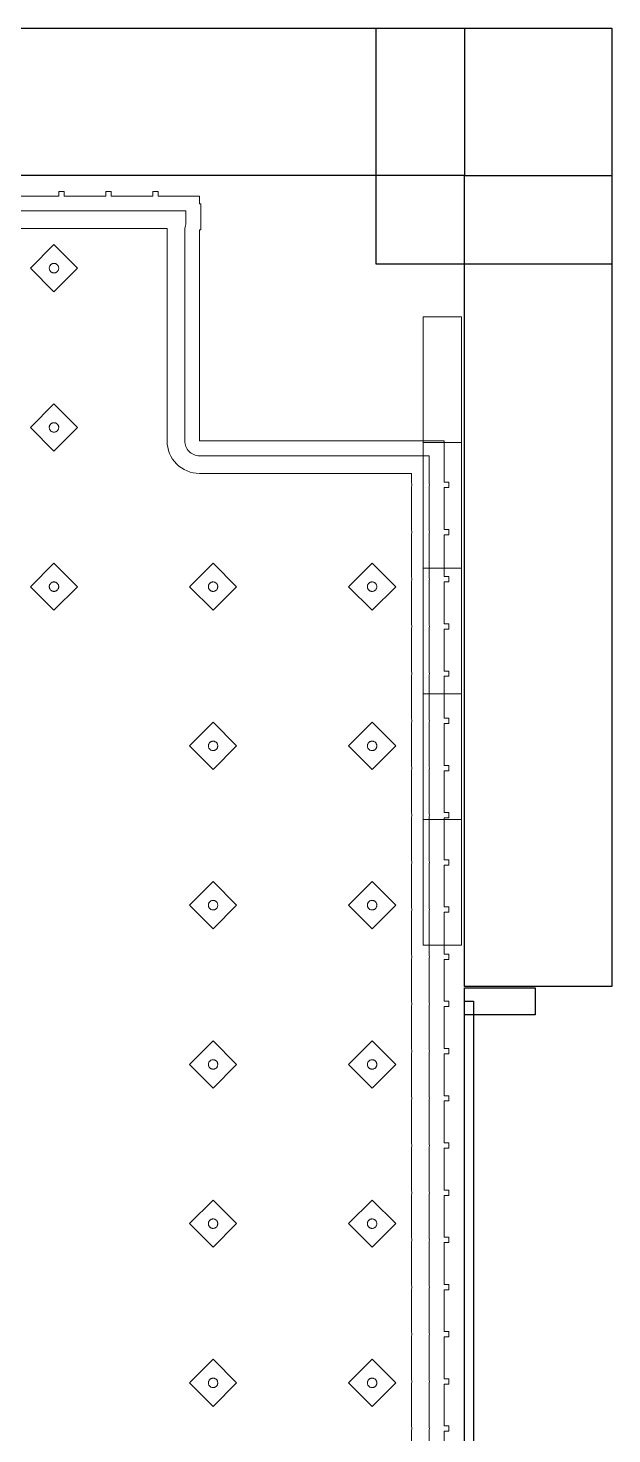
# Model space of a CAD drawing. Header units: metres. Extents: x 2172.2 to 2210.6, y 415.3 to 458.1.
# Drawn here: x 2192.77 to 2193.761, y 451.458 to 453.841 of the extents above; entities that cross this region are included whole.
import ezdxf

# ---------------------------------------------------------------- set-up
doc = ezdxf.new("R2010")
doc.units = ezdxf.units.M
for name, color, linetype, lineweight in [('NC_N1_BANQUETTES', 7, 'CONTINUOUS', 13), ('NC_N1_COLUMNS', 7, 'CONTINUOUS', 25), ('NC_N1_GLAZING', 7, 'CONTINUOUS', 13), ('NC_N1_WALL_DECOR', 7, 'CONTINUOUS', 13), ('NC_N1_WALLS', 7, 'CONTINUOUS', 25)]:
    doc.layers.add(name, color=color, linetype=linetype, lineweight=lineweight)

# ---------------------------------------------------------------- blocks, each defined once
blk = doc.blocks.new('NC_N1_ARCHITECTURE')
at = {"layer": 'NC_N1_COLUMNS', "linetype": 'CONTINUOUS', "lineweight": -2}
blk.add_lwpolyline([(3.361422, 19.841093), (3.761418, 19.841093), (3.761418, 19.441099), (3.36142, 19.441145)], close=True, dxfattribs=at)
at = {"layer": 'NC_N1_GLAZING', "linetype": 'CONTINUOUS', "lineweight": -2}
blk.add_lwpolyline([(3.52642, 12.841096), (3.51142, 12.841096), (3.51142, 18.191095), (3.52642, 18.191095)], close=True, dxfattribs=at)
at = {"layer": 'NC_N1_WALLS', "linetype": 'CONTINUOUS', "lineweight": -2}
for points in [[(2.13642, 19.841097), (3.51142, 19.841097), (3.51142, 19.591097), (2.13642, 19.591097)], [(3.51142, 19.591097), (3.76142, 19.591097), (3.76142, 18.216097), (3.51142, 18.216097)], [(3.63142, 18.214096), (3.63142, 18.168097), (3.51142, 18.168097), (3.51142, 18.214096)]]:
    blk.add_lwpolyline(points, close=True, dxfattribs=at)
blk = doc.blocks.new('NC_N1_UNIQUE_WALL_COMPOSITION_10')
at = {"color": 0, "linetype": 'CONTINUOUS', "lineweight": -2}
blk.add_lwpolyline([(0.5328, -0.065), (0.5328, 0), (-0.5328, 0), (-0.5328, -0.065)], close=True, dxfattribs=at)
for points in [[(-0.3197, -0.065), (-0.3197, 0)], [(-0.1066, -0.065), (-0.1066, 0)], [(0.1066, -0.065), (0.1066, 0)], [(0.3197, -0.065), (0.3197, 0)]]:
    blk.add_lwpolyline(points, dxfattribs=at)
blk = doc.blocks.new('NC_N1_TRIANGLE_L_BANQUETTE')
at = {"color": 0, "linetype": 'CONTINUOUS', "lineweight": -2}
for points in [[(0.76, 0.035), (0.689, 0.035), (0.689, 0.027), (0.68, 0.027), (0.68, 0.035), (0.609, 0.035), (0.609, 0.027), (0.6, 0.027), (0.6, 0.035), (0.529, 0.035), (0.529, 0.027), (0.52, 0.027), (0.52, 0.035), (0.45, 0.035), (0.45, 0.048), (0.448, 0.048), (0.448, 0.092), (0.45, 0.092), (0.45, 0.45), (0.035, 0.45), (0.035, 0.52), (0.027, 0.52), (0.027, 0.529), (0.035, 0.529), (0.035, 0.6), (0.027, 0.6), (0.027, 0.609), (0.035, 0.609), (0.035, 0.68), (0.027, 0.68), (0.027, 0.689), (0.035, 0.689), (0.035, 0.76), (0.027, 0.76), (0.027, 0.769), (0.035, 0.769), (0.035, 0.84), (0.027, 0.84), (0.027, 0.849), (0.035, 0.849), (0.035, 0.92), (0.027, 0.92), (0.027, 0.929), (0.035, 0.929), (0.035, 1), (0.027, 1), (0.027, 1.009), (0.035, 1.009), (0.035, 1.08), (0.027, 1.08), (0.027, 1.089), (0.035, 1.089), (0.035, 1.16), (0.027, 1.16), (0.027, 1.169), (0.035, 1.169), (0.035, 1.24), (0.027, 1.24), (0.027, 1.249), (0.035, 1.249), (0.035, 1.32), (0.027, 1.32), (0.027, 1.329), (0.035, 1.329), (0.035, 1.4), (0.027, 1.4), (0.027, 1.409), (0.035, 1.409), (0.035, 1.48), (0.027, 1.48), (0.027, 1.489), (0.035, 1.489), (0.035, 1.56), (0.027, 1.56), (0.027, 1.569), (0.035, 1.569), (0.035, 1.64), (0.027, 1.64), (0.027, 1.649), (0.035, 1.649), (0.035, 1.72), (0.027, 1.72), (0.027, 1.729), (0.035, 1.729), (0.035, 1.8), (0.027, 1.8), (0.027, 1.809), (0.035, 1.809), (0.035, 1.88), (0.027, 1.88), (0.027, 1.889), (0.035, 1.889), (0.035, 1.96), (0.027, 1.96), (0.027, 1.969), (0.035, 1.969), (0.035, 2.04), (0.027, 2.04), (0.027, 2.049), (0.035, 2.049), (0.035, 2.12), (0.027, 2.12), (0.027, 2.129), (0.035, 2.129), (0.035, 2.2)], [(0.76, 0.06), (0.689, 0.06), (0.6865, 0.0599), (0.6845, 0.0596), (0.6825, 0.0599), (0.68, 0.06), (0.609, 0.06), (0.6065, 0.0599), (0.6045, 0.0596), (0.6025, 0.0599), (0.6, 0.06), (0.529, 0.06), (0.5265, 0.0599), (0.5245, 0.0596), (0.5225, 0.0599), (0.52, 0.06), (0.473, 0.06), (0.473, 0.0822), (0.4731, 0.0824), (0.4739, 0.0847), (0.4745, 0.0871), (0.4749, 0.0895), (0.475, 0.092), (0.475, 0.45), (0.4749, 0.4525), (0.4745, 0.4549), (0.4739, 0.4573), (0.4731, 0.4596), (0.472, 0.4618), (0.4708, 0.4639), (0.4693, 0.4659), (0.4677, 0.4677), (0.4659, 0.4693), (0.4639, 0.4708), (0.4618, 0.472), (0.4596, 0.4731), (0.4573, 0.4739), (0.4549, 0.4745), (0.4525, 0.4749), (0.45, 0.475), (0.06, 0.475), (0.06, 0.52), (0.0599, 0.5225), (0.0596, 0.5245), (0.0599, 0.5265), (0.06, 0.529), (0.06, 0.6), (0.0599, 0.6025), (0.0596, 0.6045), (0.0599, 0.6065), (0.06, 0.609), (0.06, 0.68), (0.0599, 0.6825), (0.0596, 0.6845), (0.0599, 0.6865), (0.06, 0.689), (0.06, 0.76), (0.0599, 0.7625), (0.0596, 0.7645), (0.0599, 0.7665), (0.06, 0.769), (0.06, 0.84), (0.0599, 0.8425), (0.0596, 0.8445), (0.0599, 0.8465), (0.06, 0.849), (0.06, 0.92), (0.0599, 0.9225), (0.0596, 0.9245), (0.0599, 0.9265), (0.06, 0.929), (0.06, 1), (0.0599, 1.0025), (0.0596, 1.0045), (0.0599, 1.0065), (0.06, 1.009), (0.06, 1.08), (0.0599, 1.0825), (0.0596, 1.0845), (0.0599, 1.0865), (0.06, 1.089), (0.06, 1.16), (0.0599, 1.1625), (0.0596, 1.1645), (0.0599, 1.1665), (0.06, 1.169), (0.06, 1.24), (0.0599, 1.2425), (0.0596, 1.2445), (0.0599, 1.2465), (0.06, 1.249), (0.06, 1.32), (0.0599, 1.3225), (0.0596, 1.3245), (0.0599, 1.3265), (0.06, 1.329), (0.06, 1.4), (0.0599, 1.4025), (0.0596, 1.4045), (0.0599, 1.4065), (0.06, 1.409), (0.06, 1.48), (0.0599, 1.4825), (0.0596, 1.4845), (0.0599, 1.4865), (0.06, 1.489), (0.06, 1.56), (0.0599, 1.5625), (0.0596, 1.5645), (0.0599, 1.5665), (0.06, 1.569), (0.06, 1.64), (0.0599, 1.6425), (0.0596, 1.6445), (0.0599, 1.6465), (0.06, 1.649), (0.06, 1.72), (0.0599, 1.7225), (0.0596, 1.7245), (0.0599, 1.7265), (0.06, 1.729), (0.06, 1.8), (0.0599, 1.8025), (0.0596, 1.8045), (0.0599, 1.8065), (0.06, 1.809), (0.06, 1.88), (0.0599, 1.8825), (0.0596, 1.8845), (0.0599, 1.8865), (0.06, 1.889), (0.06, 1.96), (0.0599, 1.9625), (0.0596, 1.9645), (0.0599, 1.9665), (0.06, 1.969), (0.06, 2.04), (0.0599, 2.0425), (0.0596, 2.0445), (0.0599, 2.0465), (0.06, 2.049), (0.06, 2.12), (0.0599, 2.1225), (0.0596, 2.1245), (0.0599, 2.1265), (0.06, 2.129), (0.06, 2.2)], [(0.76, 0.09), (0.689, 0.09), (0.6845, 0.0898), (0.68, 0.09), (0.609, 0.09), (0.6045, 0.0898), (0.6, 0.09), (0.529, 0.09), (0.5245, 0.0898), (0.52, 0.09), (0.5049, 0.09), (0.505, 0.092), (0.505, 0.45), (0.5047, 0.4554), (0.5039, 0.4607), (0.5026, 0.466), (0.5008, 0.471), (0.4985, 0.4759), (0.4957, 0.4806), (0.4925, 0.4849), (0.4889, 0.4889), (0.4849, 0.4925), (0.4806, 0.4957), (0.4759, 0.4985), (0.471, 0.5008), (0.466, 0.5026), (0.4607, 0.5039), (0.4554, 0.5047), (0.45, 0.505), (0.09, 0.505), (0.09, 0.52), (0.0898, 0.5245), (0.09, 0.529), (0.09, 0.6), (0.0898, 0.6045), (0.09, 0.609), (0.09, 0.68), (0.0898, 0.6845), (0.09, 0.689), (0.09, 0.76), (0.0898, 0.7645), (0.09, 0.769), (0.09, 0.84), (0.0898, 0.8445), (0.09, 0.849), (0.09, 0.92), (0.0898, 0.9245), (0.09, 0.929), (0.09, 1), (0.0898, 1.0045), (0.09, 1.009), (0.09, 1.08), (0.0898, 1.0845), (0.09, 1.089), (0.09, 1.16), (0.0898, 1.1645), (0.09, 1.169), (0.09, 1.24), (0.0898, 1.2445), (0.09, 1.249), (0.09, 1.32), (0.0898, 1.3245), (0.09, 1.329), (0.09, 1.4), (0.0898, 1.4045), (0.09, 1.409), (0.09, 1.48), (0.0898, 1.4845), (0.09, 1.489), (0.09, 1.56), (0.0898, 1.5645), (0.09, 1.569), (0.09, 1.64), (0.0898, 1.6445), (0.09, 1.649), (0.09, 1.72), (0.0898, 1.7245), (0.09, 1.729), (0.09, 1.8), (0.0898, 1.8045), (0.09, 1.809), (0.09, 1.88), (0.0898, 1.8845), (0.09, 1.889), (0.09, 1.96), (0.0898, 1.9645), (0.09, 1.969), (0.09, 2.04), (0.0898, 2.0445), (0.09, 2.049), (0.09, 2.12), (0.0898, 2.1245), (0.09, 2.129), (0.09, 2.2)]]:
    blk.add_lwpolyline(points, dxfattribs=at)
for points in [[(0.157, 2.007), (0.197, 2.047), (0.157, 2.087), (0.117, 2.047)], [(0.427, 2.007), (0.467, 2.047), (0.427, 2.087), (0.387, 2.047)], [(0.165, 2.047), (0.165, 2.0462), (0.1648, 2.0454), (0.1647, 2.0447), (0.1644, 2.0439), (0.1641, 2.0432), (0.1637, 2.0426), (0.1632, 2.0419), (0.1627, 2.0413), (0.1621, 2.0408), (0.1614, 2.0403), (0.1608, 2.0399), (0.1601, 2.0396), (0.1593, 2.0393), (0.1586, 2.0392), (0.1578, 2.039), (0.157, 2.039), (0.1562, 2.039), (0.1554, 2.0392), (0.1547, 2.0393), (0.1539, 2.0396), (0.1532, 2.0399), (0.1526, 2.0403), (0.1519, 2.0408), (0.1513, 2.0413), (0.1508, 2.0419), (0.1503, 2.0426), (0.1499, 2.0432), (0.1496, 2.0439), (0.1493, 2.0447), (0.1492, 2.0454), (0.149, 2.0462), (0.149, 2.047), (0.149, 2.0478), (0.1492, 2.0486), (0.1493, 2.0493), (0.1496, 2.0501), (0.1499, 2.0508), (0.1503, 2.0514), (0.1508, 2.0521), (0.1513, 2.0527), (0.1519, 2.0532), (0.1526, 2.0537), (0.1532, 2.0541), (0.1539, 2.0544), (0.1547, 2.0547), (0.1554, 2.0548), (0.1562, 2.055), (0.157, 2.055), (0.1578, 2.055), (0.1586, 2.0548), (0.1593, 2.0547), (0.1601, 2.0544), (0.1608, 2.0541), (0.1614, 2.0537), (0.1621, 2.0532), (0.1627, 2.0527), (0.1632, 2.0521), (0.1637, 2.0514), (0.1641, 2.0508), (0.1644, 2.0501), (0.1647, 2.0493), (0.1648, 2.0486), (0.165, 2.0478)], [(0.435, 2.047), (0.435, 2.0462), (0.4348, 2.0454), (0.4347, 2.0447), (0.4344, 2.0439), (0.4341, 2.0432), (0.4337, 2.0426), (0.4332, 2.0419), (0.4327, 2.0413), (0.4321, 2.0408), (0.4314, 2.0403), (0.4308, 2.0399), (0.4301, 2.0396), (0.4293, 2.0393), (0.4286, 2.0392), (0.4278, 2.039), (0.427, 2.039), (0.4262, 2.039), (0.4254, 2.0392), (0.4247, 2.0393), (0.4239, 2.0396), (0.4232, 2.0399), (0.4226, 2.0403), (0.4219, 2.0408), (0.4213, 2.0413), (0.4208, 2.0419), (0.4203, 2.0426), (0.4199, 2.0432), (0.4196, 2.0439), (0.4193, 2.0447), (0.4192, 2.0454), (0.419, 2.0462), (0.419, 2.047), (0.419, 2.0478), (0.4192, 2.0486), (0.4193, 2.0493), (0.4196, 2.0501), (0.4199, 2.0508), (0.4203, 2.0514), (0.4208, 2.0521), (0.4213, 2.0527), (0.4219, 2.0532), (0.4226, 2.0537), (0.4232, 2.0541), (0.4239, 2.0544), (0.4247, 2.0547), (0.4254, 2.0548), (0.4262, 2.055), (0.427, 2.055), (0.4278, 2.055), (0.4286, 2.0548), (0.4293, 2.0547), (0.4301, 2.0544), (0.4308, 2.0541), (0.4314, 2.0537), (0.4321, 2.0532), (0.4327, 2.0527), (0.4332, 2.0521), (0.4337, 2.0514), (0.4341, 2.0508), (0.4344, 2.0501), (0.4347, 2.0493), (0.4348, 2.0486), (0.435, 2.0478)], [(0.157, 1.737), (0.197, 1.777), (0.157, 1.817), (0.117, 1.777)], [(0.427, 1.737), (0.467, 1.777), (0.427, 1.817), (0.387, 1.777)], [(0.165, 1.777), (0.165, 1.7762), (0.1648, 1.7754), (0.1647, 1.7747), (0.1644, 1.7739), (0.1641, 1.7732), (0.1637, 1.7726), (0.1632, 1.7719), (0.1627, 1.7713), (0.1621, 1.7708), (0.1614, 1.7703), (0.1608, 1.7699), (0.1601, 1.7696), (0.1593, 1.7693), (0.1586, 1.7692), (0.1578, 1.769), (0.157, 1.769), (0.1562, 1.769), (0.1554, 1.7692), (0.1547, 1.7693), (0.1539, 1.7696), (0.1532, 1.7699), (0.1526, 1.7703), (0.1519, 1.7708), (0.1513, 1.7713), (0.1508, 1.7719), (0.1503, 1.7726), (0.1499, 1.7732), (0.1496, 1.7739), (0.1493, 1.7747), (0.1492, 1.7754), (0.149, 1.7762), (0.149, 1.777), (0.149, 1.7778), (0.1492, 1.7786), (0.1493, 1.7793), (0.1496, 1.7801), (0.1499, 1.7808), (0.1503, 1.7814), (0.1508, 1.7821), (0.1513, 1.7827), (0.1519, 1.7832), (0.1526, 1.7837), (0.1532, 1.7841), (0.1539, 1.7844), (0.1547, 1.7847), (0.1554, 1.7848), (0.1562, 1.785), (0.157, 1.785), (0.1578, 1.785), (0.1586, 1.7848), (0.1593, 1.7847), (0.1601, 1.7844), (0.1608, 1.7841), (0.1614, 1.7837), (0.1621, 1.7832), (0.1627, 1.7827), (0.1632, 1.7821), (0.1637, 1.7814), (0.1641, 1.7808), (0.1644, 1.7801), (0.1647, 1.7793), (0.1648, 1.7786), (0.165, 1.7778)], [(0.435, 1.777), (0.435, 1.7762), (0.4348, 1.7754), (0.4347, 1.7747), (0.4344, 1.7739), (0.4341, 1.7732), (0.4337, 1.7726), (0.4332, 1.7719), (0.4327, 1.7713), (0.4321, 1.7708), (0.4314, 1.7703), (0.4308, 1.7699), (0.4301, 1.7696), (0.4293, 1.7693), (0.4286, 1.7692), (0.4278, 1.769), (0.427, 1.769), (0.4262, 1.769), (0.4254, 1.7692), (0.4247, 1.7693), (0.4239, 1.7696), (0.4232, 1.7699), (0.4226, 1.7703), (0.4219, 1.7708), (0.4213, 1.7713), (0.4208, 1.7719), (0.4203, 1.7726), (0.4199, 1.7732), (0.4196, 1.7739), (0.4193, 1.7747), (0.4192, 1.7754), (0.419, 1.7762), (0.419, 1.777), (0.419, 1.7778), (0.4192, 1.7786), (0.4193, 1.7793), (0.4196, 1.7801), (0.4199, 1.7808), (0.4203, 1.7814), (0.4208, 1.7821), (0.4213, 1.7827), (0.4219, 1.7832), (0.4226, 1.7837), (0.4232, 1.7841), (0.4239, 1.7844), (0.4247, 1.7847), (0.4254, 1.7848), (0.4262, 1.785), (0.427, 1.785), (0.4278, 1.785), (0.4286, 1.7848), (0.4293, 1.7847), (0.4301, 1.7844), (0.4308, 1.7841), (0.4314, 1.7837), (0.4321, 1.7832), (0.4327, 1.7827), (0.4332, 1.7821), (0.4337, 1.7814), (0.4341, 1.7808), (0.4344, 1.7801), (0.4347, 1.7793), (0.4348, 1.7786), (0.435, 1.7778)], [(0.157, 1.467), (0.197, 1.507), (0.157, 1.547), (0.117, 1.507)], [(0.427, 1.467), (0.467, 1.507), (0.427, 1.547), (0.387, 1.507)], [(0.165, 1.507), (0.165, 1.5062), (0.1648, 1.5054), (0.1647, 1.5047), (0.1644, 1.5039), (0.1641, 1.5032), (0.1637, 1.5026), (0.1632, 1.5019), (0.1627, 1.5013), (0.1621, 1.5008), (0.1614, 1.5003), (0.1608, 1.4999), (0.1601, 1.4996), (0.1593, 1.4993), (0.1586, 1.4992), (0.1578, 1.499), (0.157, 1.499), (0.1562, 1.499), (0.1554, 1.4992), (0.1547, 1.4993), (0.1539, 1.4996), (0.1532, 1.4999), (0.1526, 1.5003), (0.1519, 1.5008), (0.1513, 1.5013), (0.1508, 1.5019), (0.1503, 1.5026), (0.1499, 1.5032), (0.1496, 1.5039), (0.1493, 1.5047), (0.1492, 1.5054), (0.149, 1.5062), (0.149, 1.507), (0.149, 1.5078), (0.1492, 1.5086), (0.1493, 1.5093), (0.1496, 1.5101), (0.1499, 1.5108), (0.1503, 1.5114), (0.1508, 1.5121), (0.1513, 1.5127), (0.1519, 1.5132), (0.1526, 1.5137), (0.1532, 1.5141), (0.1539, 1.5144), (0.1547, 1.5147), (0.1554, 1.5148), (0.1562, 1.515), (0.157, 1.515), (0.1578, 1.515), (0.1586, 1.5148), (0.1593, 1.5147), (0.1601, 1.5144), (0.1608, 1.5141), (0.1614, 1.5137), (0.1621, 1.5132), (0.1627, 1.5127), (0.1632, 1.5121), (0.1637, 1.5114), (0.1641, 1.5108), (0.1644, 1.5101), (0.1647, 1.5093), (0.1648, 1.5086), (0.165, 1.5078)], [(0.435, 1.507), (0.435, 1.5062), (0.4348, 1.5054), (0.4347, 1.5047), (0.4344, 1.5039), (0.4341, 1.5032), (0.4337, 1.5026), (0.4332, 1.5019), (0.4327, 1.5013), (0.4321, 1.5008), (0.4314, 1.5003), (0.4308, 1.4999), (0.4301, 1.4996), (0.4293, 1.4993), (0.4286, 1.4992), (0.4278, 1.499), (0.427, 1.499), (0.4262, 1.499), (0.4254, 1.4992), (0.4247, 1.4993), (0.4239, 1.4996), (0.4232, 1.4999), (0.4226, 1.5003), (0.4219, 1.5008), (0.4213, 1.5013), (0.4208, 1.5019), (0.4203, 1.5026), (0.4199, 1.5032), (0.4196, 1.5039), (0.4193, 1.5047), (0.4192, 1.5054), (0.419, 1.5062), (0.419, 1.507), (0.419, 1.5078), (0.4192, 1.5086), (0.4193, 1.5093), (0.4196, 1.5101), (0.4199, 1.5108), (0.4203, 1.5114), (0.4208, 1.5121), (0.4213, 1.5127), (0.4219, 1.5132), (0.4226, 1.5137), (0.4232, 1.5141), (0.4239, 1.5144), (0.4247, 1.5147), (0.4254, 1.5148), (0.4262, 1.515), (0.427, 1.515), (0.4278, 1.515), (0.4286, 1.5148), (0.4293, 1.5147), (0.4301, 1.5144), (0.4308, 1.5141), (0.4314, 1.5137), (0.4321, 1.5132), (0.4327, 1.5127), (0.4332, 1.5121), (0.4337, 1.5114), (0.4341, 1.5108), (0.4344, 1.5101), (0.4347, 1.5093), (0.4348, 1.5086), (0.435, 1.5078)], [(0.157, 1.197), (0.197, 1.237), (0.157, 1.277), (0.117, 1.237)], [(0.427, 1.197), (0.467, 1.237), (0.427, 1.277), (0.387, 1.237)], [(0.165, 1.237), (0.165, 1.2362), (0.1648, 1.2354), (0.1647, 1.2347), (0.1644, 1.2339), (0.1641, 1.2332), (0.1637, 1.2326), (0.1632, 1.2319), (0.1627, 1.2313), (0.1621, 1.2308), (0.1614, 1.2303), (0.1608, 1.2299), (0.1601, 1.2296), (0.1593, 1.2293), (0.1586, 1.2292), (0.1578, 1.229), (0.157, 1.229), (0.1562, 1.229), (0.1554, 1.2292), (0.1547, 1.2293), (0.1539, 1.2296), (0.1532, 1.2299), (0.1526, 1.2303), (0.1519, 1.2308), (0.1513, 1.2313), (0.1508, 1.2319), (0.1503, 1.2326), (0.1499, 1.2332), (0.1496, 1.2339), (0.1493, 1.2347), (0.1492, 1.2354), (0.149, 1.2362), (0.149, 1.237), (0.149, 1.2378), (0.1492, 1.2386), (0.1493, 1.2393), (0.1496, 1.2401), (0.1499, 1.2408), (0.1503, 1.2414), (0.1508, 1.2421), (0.1513, 1.2427), (0.1519, 1.2432), (0.1526, 1.2437), (0.1532, 1.2441), (0.1539, 1.2444), (0.1547, 1.2447), (0.1554, 1.2448), (0.1562, 1.245), (0.157, 1.245), (0.1578, 1.245), (0.1586, 1.2448), (0.1593, 1.2447), (0.1601, 1.2444), (0.1608, 1.2441), (0.1614, 1.2437), (0.1621, 1.2432), (0.1627, 1.2427), (0.1632, 1.2421), (0.1637, 1.2414), (0.1641, 1.2408), (0.1644, 1.2401), (0.1647, 1.2393), (0.1648, 1.2386), (0.165, 1.2378)], [(0.435, 1.237), (0.435, 1.2362), (0.4348, 1.2354), (0.4347, 1.2347), (0.4344, 1.2339), (0.4341, 1.2332), (0.4337, 1.2326), (0.4332, 1.2319), (0.4327, 1.2313), (0.4321, 1.2308), (0.4314, 1.2303), (0.4308, 1.2299), (0.4301, 1.2296), (0.4293, 1.2293), (0.4286, 1.2292), (0.4278, 1.229), (0.427, 1.229), (0.4262, 1.229), (0.4254, 1.2292), (0.4247, 1.2293), (0.4239, 1.2296), (0.4232, 1.2299), (0.4226, 1.2303), (0.4219, 1.2308), (0.4213, 1.2313), (0.4208, 1.2319), (0.4203, 1.2326), (0.4199, 1.2332), (0.4196, 1.2339), (0.4193, 1.2347), (0.4192, 1.2354), (0.419, 1.2362), (0.419, 1.237), (0.419, 1.2378), (0.4192, 1.2386), (0.4193, 1.2393), (0.4196, 1.2401), (0.4199, 1.2408), (0.4203, 1.2414), (0.4208, 1.2421), (0.4213, 1.2427), (0.4219, 1.2432), (0.4226, 1.2437), (0.4232, 1.2441), (0.4239, 1.2444), (0.4247, 1.2447), (0.4254, 1.2448), (0.4262, 1.245), (0.427, 1.245), (0.4278, 1.245), (0.4286, 1.2448), (0.4293, 1.2447), (0.4301, 1.2444), (0.4308, 1.2441), (0.4314, 1.2437), (0.4321, 1.2432), (0.4327, 1.2427), (0.4332, 1.2421), (0.4337, 1.2414), (0.4341, 1.2408), (0.4344, 1.2401), (0.4347, 1.2393), (0.4348, 1.2386), (0.435, 1.2378)], [(0.157, 0.927), (0.197, 0.967), (0.157, 1.007), (0.117, 0.967)], [(0.427, 0.927), (0.467, 0.967), (0.427, 1.007), (0.387, 0.967)], [(0.165, 0.967), (0.165, 0.9662), (0.1648, 0.9654), (0.1647, 0.9647), (0.1644, 0.9639), (0.1641, 0.9632), (0.1637, 0.9626), (0.1632, 0.9619), (0.1627, 0.9613), (0.1621, 0.9608), (0.1614, 0.9603), (0.1608, 0.9599), (0.1601, 0.9596), (0.1593, 0.9593), (0.1586, 0.9592), (0.1578, 0.959), (0.157, 0.959), (0.1562, 0.959), (0.1554, 0.9592), (0.1547, 0.9593), (0.1539, 0.9596), (0.1532, 0.9599), (0.1526, 0.9603), (0.1519, 0.9608), (0.1513, 0.9613), (0.1508, 0.9619), (0.1503, 0.9626), (0.1499, 0.9632), (0.1496, 0.9639), (0.1493, 0.9647), (0.1492, 0.9654), (0.149, 0.9662), (0.149, 0.967), (0.149, 0.9678), (0.1492, 0.9686), (0.1493, 0.9693), (0.1496, 0.9701), (0.1499, 0.9708), (0.1503, 0.9714), (0.1508, 0.9721), (0.1513, 0.9727), (0.1519, 0.9732), (0.1526, 0.9737), (0.1532, 0.9741), (0.1539, 0.9744), (0.1547, 0.9747), (0.1554, 0.9748), (0.1562, 0.975), (0.157, 0.975), (0.1578, 0.975), (0.1586, 0.9748), (0.1593, 0.9747), (0.1601, 0.9744), (0.1608, 0.9741), (0.1614, 0.9737), (0.1621, 0.9732), (0.1627, 0.9727), (0.1632, 0.9721), (0.1637, 0.9714), (0.1641, 0.9708), (0.1644, 0.9701), (0.1647, 0.9693), (0.1648, 0.9686), (0.165, 0.9678)], [(0.435, 0.967), (0.435, 0.9662), (0.4348, 0.9654), (0.4347, 0.9647), (0.4344, 0.9639), (0.4341, 0.9632), (0.4337, 0.9626), (0.4332, 0.9619), (0.4327, 0.9613), (0.4321, 0.9608), (0.4314, 0.9603), (0.4308, 0.9599), (0.4301, 0.9596), (0.4293, 0.9593), (0.4286, 0.9592), (0.4278, 0.959), (0.427, 0.959), (0.4262, 0.959), (0.4254, 0.9592), (0.4247, 0.9593), (0.4239, 0.9596), (0.4232, 0.9599), (0.4226, 0.9603), (0.4219, 0.9608), (0.4213, 0.9613), (0.4208, 0.9619), (0.4203, 0.9626), (0.4199, 0.9632), (0.4196, 0.9639), (0.4193, 0.9647), (0.4192, 0.9654), (0.419, 0.9662), (0.419, 0.967), (0.419, 0.9678), (0.4192, 0.9686), (0.4193, 0.9693), (0.4196, 0.9701), (0.4199, 0.9708), (0.4203, 0.9714), (0.4208, 0.9721), (0.4213, 0.9727), (0.4219, 0.9732), (0.4226, 0.9737), (0.4232, 0.9741), (0.4239, 0.9744), (0.4247, 0.9747), (0.4254, 0.9748), (0.4262, 0.975), (0.427, 0.975), (0.4278, 0.975), (0.4286, 0.9748), (0.4293, 0.9747), (0.4301, 0.9744), (0.4308, 0.9741), (0.4314, 0.9737), (0.4321, 0.9732), (0.4327, 0.9727), (0.4332, 0.9721), (0.4337, 0.9714), (0.4341, 0.9708), (0.4344, 0.9701), (0.4347, 0.9693), (0.4348, 0.9686), (0.435, 0.9678)], [(0.157, 0.657), (0.197, 0.697), (0.157, 0.737), (0.117, 0.697)], [(0.427, 0.657), (0.467, 0.697), (0.427, 0.737), (0.387, 0.697)], [(0.697, 0.657), (0.737, 0.697), (0.697, 0.737), (0.657, 0.697)], [(0.165, 0.697), (0.165, 0.6962), (0.1648, 0.6954), (0.1647, 0.6947), (0.1644, 0.6939), (0.1641, 0.6932), (0.1637, 0.6926), (0.1632, 0.6919), (0.1627, 0.6913), (0.1621, 0.6908), (0.1614, 0.6903), (0.1608, 0.6899), (0.1601, 0.6896), (0.1593, 0.6893), (0.1586, 0.6892), (0.1578, 0.689), (0.157, 0.689), (0.1562, 0.689), (0.1554, 0.6892), (0.1547, 0.6893), (0.1539, 0.6896), (0.1532, 0.6899), (0.1526, 0.6903), (0.1519, 0.6908), (0.1513, 0.6913), (0.1508, 0.6919), (0.1503, 0.6926), (0.1499, 0.6932), (0.1496, 0.6939), (0.1493, 0.6947), (0.1492, 0.6954), (0.149, 0.6962), (0.149, 0.697), (0.149, 0.6978), (0.1492, 0.6986), (0.1493, 0.6993), (0.1496, 0.7001), (0.1499, 0.7008), (0.1503, 0.7014), (0.1508, 0.7021), (0.1513, 0.7027), (0.1519, 0.7032), (0.1526, 0.7037), (0.1532, 0.7041), (0.1539, 0.7044), (0.1547, 0.7047), (0.1554, 0.7048), (0.1562, 0.705), (0.157, 0.705), (0.1578, 0.705), (0.1586, 0.7048), (0.1593, 0.7047), (0.1601, 0.7044), (0.1608, 0.7041), (0.1614, 0.7037), (0.1621, 0.7032), (0.1627, 0.7027), (0.1632, 0.7021), (0.1637, 0.7014), (0.1641, 0.7008), (0.1644, 0.7001), (0.1647, 0.6993), (0.1648, 0.6986), (0.165, 0.6978)], [(0.435, 0.697), (0.435, 0.6962), (0.4348, 0.6954), (0.4347, 0.6947), (0.4344, 0.6939), (0.4341, 0.6932), (0.4337, 0.6926), (0.4332, 0.6919), (0.4327, 0.6913), (0.4321, 0.6908), (0.4314, 0.6903), (0.4308, 0.6899), (0.4301, 0.6896), (0.4293, 0.6893), (0.4286, 0.6892), (0.4278, 0.689), (0.427, 0.689), (0.4262, 0.689), (0.4254, 0.6892), (0.4247, 0.6893), (0.4239, 0.6896), (0.4232, 0.6899), (0.4226, 0.6903), (0.4219, 0.6908), (0.4213, 0.6913), (0.4208, 0.6919), (0.4203, 0.6926), (0.4199, 0.6932), (0.4196, 0.6939), (0.4193, 0.6947), (0.4192, 0.6954), (0.419, 0.6962), (0.419, 0.697), (0.419, 0.6978), (0.4192, 0.6986), (0.4193, 0.6993), (0.4196, 0.7001), (0.4199, 0.7008), (0.4203, 0.7014), (0.4208, 0.7021), (0.4213, 0.7027), (0.4219, 0.7032), (0.4226, 0.7037), (0.4232, 0.7041), (0.4239, 0.7044), (0.4247, 0.7047), (0.4254, 0.7048), (0.4262, 0.705), (0.427, 0.705), (0.4278, 0.705), (0.4286, 0.7048), (0.4293, 0.7047), (0.4301, 0.7044), (0.4308, 0.7041), (0.4314, 0.7037), (0.4321, 0.7032), (0.4327, 0.7027), (0.4332, 0.7021), (0.4337, 0.7014), (0.4341, 0.7008), (0.4344, 0.7001), (0.4347, 0.6993), (0.4348, 0.6986), (0.435, 0.6978)], [(0.705, 0.697), (0.705, 0.6962), (0.7048, 0.6954), (0.7047, 0.6947), (0.7044, 0.6939), (0.7041, 0.6932), (0.7037, 0.6926), (0.7032, 0.6919), (0.7027, 0.6913), (0.7021, 0.6908), (0.7014, 0.6903), (0.7008, 0.6899), (0.7001, 0.6896), (0.6993, 0.6893), (0.6986, 0.6892), (0.6978, 0.689), (0.697, 0.689), (0.6962, 0.689), (0.6954, 0.6892), (0.6947, 0.6893), (0.6939, 0.6896), (0.6932, 0.6899), (0.6926, 0.6903), (0.6919, 0.6908), (0.6913, 0.6913), (0.6908, 0.6919), (0.6903, 0.6926), (0.6899, 0.6932), (0.6896, 0.6939), (0.6893, 0.6947), (0.6892, 0.6954), (0.689, 0.6962), (0.689, 0.697), (0.689, 0.6978), (0.6892, 0.6986), (0.6893, 0.6993), (0.6896, 0.7001), (0.6899, 0.7008), (0.6903, 0.7014), (0.6908, 0.7021), (0.6913, 0.7027), (0.6919, 0.7032), (0.6926, 0.7037), (0.6932, 0.7041), (0.6939, 0.7044), (0.6947, 0.7047), (0.6954, 0.7048), (0.6962, 0.705), (0.697, 0.705), (0.6978, 0.705), (0.6986, 0.7048), (0.6993, 0.7047), (0.7001, 0.7044), (0.7008, 0.7041), (0.7014, 0.7037), (0.7021, 0.7032), (0.7027, 0.7027), (0.7032, 0.7021), (0.7037, 0.7014), (0.7041, 0.7008), (0.7044, 0.7001), (0.7047, 0.6993), (0.7048, 0.6986), (0.705, 0.6978)], [(0.697, 0.387), (0.737, 0.427), (0.697, 0.467), (0.657, 0.427)], [(0.705, 0.427), (0.705, 0.4262), (0.7048, 0.4254), (0.7047, 0.4247), (0.7044, 0.4239), (0.7041, 0.4232), (0.7037, 0.4226), (0.7032, 0.4219), (0.7027, 0.4213), (0.7021, 0.4208), (0.7014, 0.4203), (0.7008, 0.4199), (0.7001, 0.4196), (0.6993, 0.4193), (0.6986, 0.4192), (0.6978, 0.419), (0.697, 0.419), (0.6962, 0.419), (0.6954, 0.4192), (0.6947, 0.4193), (0.6939, 0.4196), (0.6932, 0.4199), (0.6926, 0.4203), (0.6919, 0.4208), (0.6913, 0.4213), (0.6908, 0.4219), (0.6903, 0.4226), (0.6899, 0.4232), (0.6896, 0.4239), (0.6893, 0.4247), (0.6892, 0.4254), (0.689, 0.4262), (0.689, 0.427), (0.689, 0.4278), (0.6892, 0.4286), (0.6893, 0.4293), (0.6896, 0.4301), (0.6899, 0.4308), (0.6903, 0.4314), (0.6908, 0.4321), (0.6913, 0.4327), (0.6919, 0.4332), (0.6926, 0.4337), (0.6932, 0.4341), (0.6939, 0.4344), (0.6947, 0.4347), (0.6954, 0.4348), (0.6962, 0.435), (0.697, 0.435), (0.6978, 0.435), (0.6986, 0.4348), (0.6993, 0.4347), (0.7001, 0.4344), (0.7008, 0.4341), (0.7014, 0.4337), (0.7021, 0.4332), (0.7027, 0.4327), (0.7032, 0.4321), (0.7037, 0.4314), (0.7041, 0.4308), (0.7044, 0.4301), (0.7047, 0.4293), (0.7048, 0.4286), (0.705, 0.4278)], [(0.697, 0.117), (0.737, 0.157), (0.697, 0.197), (0.657, 0.157)], [(0.705, 0.157), (0.705, 0.1562), (0.7048, 0.1554), (0.7047, 0.1547), (0.7044, 0.1539), (0.7041, 0.1532), (0.7037, 0.1526), (0.7032, 0.1519), (0.7027, 0.1513), (0.7021, 0.1508), (0.7014, 0.1503), (0.7008, 0.1499), (0.7001, 0.1496), (0.6993, 0.1493), (0.6986, 0.1492), (0.6978, 0.149), (0.697, 0.149), (0.6962, 0.149), (0.6954, 0.1492), (0.6947, 0.1493), (0.6939, 0.1496), (0.6932, 0.1499), (0.6926, 0.1503), (0.6919, 0.1508), (0.6913, 0.1513), (0.6908, 0.1519), (0.6903, 0.1526), (0.6899, 0.1532), (0.6896, 0.1539), (0.6893, 0.1547), (0.6892, 0.1554), (0.689, 0.1562), (0.689, 0.157), (0.689, 0.1578), (0.6892, 0.1586), (0.6893, 0.1593), (0.6896, 0.1601), (0.6899, 0.1608), (0.6903, 0.1614), (0.6908, 0.1621), (0.6913, 0.1627), (0.6919, 0.1632), (0.6926, 0.1637), (0.6932, 0.1641), (0.6939, 0.1644), (0.6947, 0.1647), (0.6954, 0.1648), (0.6962, 0.165), (0.697, 0.165), (0.6978, 0.165), (0.6986, 0.1648), (0.6993, 0.1647), (0.7001, 0.1644), (0.7008, 0.1641), (0.7014, 0.1637), (0.7021, 0.1632), (0.7027, 0.1627), (0.7032, 0.1621), (0.7037, 0.1614), (0.7041, 0.1608), (0.7044, 0.1601), (0.7047, 0.1593), (0.7048, 0.1586), (0.705, 0.1578)]]:
    blk.add_lwpolyline(points, close=True, dxfattribs=at)

msp = doc.modelspace()

# ---------------------------------------------------------------- block references
at = {"layer": 'NC_N1_BANQUETTES', "linetype": 'CONTINUOUS', "rotation": -180}
msp.add_blockref('NC_N1_TRIANGLE_L_BANQUETTE', (2193.5114, 453.5911), dxfattribs=at)
at = {"layer": 'NC_N1_WALL_DECOR', "linetype": 'CONTINUOUS', "rotation": -90}
msp.add_blockref('NC_N1_UNIQUE_WALL_COMPOSITION_10', (2193.5063, 452.8189), dxfattribs=at)
at = {"layer": 'NC_N1_WALLS'}
msp.add_blockref('NC_N1_ARCHITECTURE', (2190, 434), dxfattribs=at)

doc.saveas('drawing.dxf')
